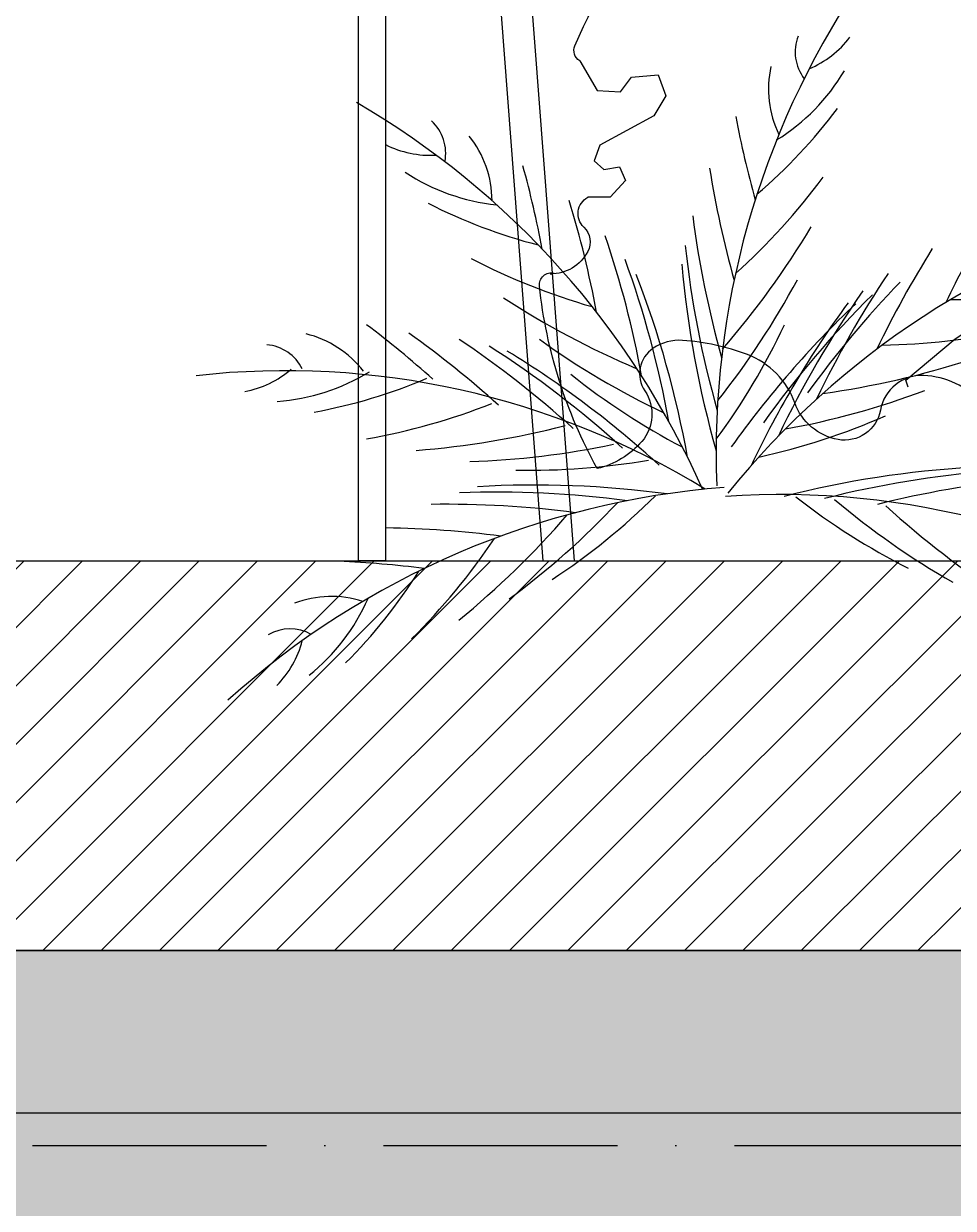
# Model space of a CAD drawing. Header units: millimetres. Extents: x -3567 to 83618, y -21481 to 19784.
# Drawn here: x 37803 to 38518, y -17451 to -16539 of the extents above; entities that cross this region are included whole.
import ezdxf
from ezdxf.xclip import XClip

# ---------------------------------------------------------------- set-up
doc = ezdxf.new("R2010")
doc.units = ezdxf.units.MM
doc.header["$LTSCALE"] = 150
doc.header["$XCLIPFRAME"] = 0
doc.linetypes.add('ACAD_ISO10W100', pattern=[18, 12, -3, 0, -3])
for name, color, linetype in [('ad-Elevation 10', 8, 'Continuous'), ('ad-Grid', 8, 'ACAD_ISO10W100'), ('ad-Landscape', 94, 'Continuous'), ('ad-Slab', 3, 'Continuous'), ('ad-Wall hatch', 8, 'Continuous')]:
    doc.layers.add(name, color=color, linetype=linetype)

# ---------------------------------------------------------------- blocks, each defined once
blk = doc.blocks.new('zw$38DE')
at = {"layer": 'ad-Grid', "ltscale": 0.1}
for points in [[(-27431.11, 0), (0, 0)], [(-27431.11, -450), (0, -450)]]:
    blk.add_lwpolyline(points, dxfattribs=at)
blk = doc.blocks.new('A$C7a93c697')
at = {"layer": 'ad-Elevation 10', "transparency": 33554559}
h = blk.add_hatch(dxfattribs=at)
h.set_pattern_fill('EARTH', color=256, scale=25, angle=45)
h.set_pattern_definition([(45, (-65966.8, 18746.05), (9e-14, 224.5064), [158.75, -158.75]), (45, (-66008.9, 18788.14), (9e-14, 224.5064), [158.75, -158.75]), (45, (-66050.99, 18830.24), (9e-14, 224.5064), [158.75, -158.75]), (135, (-66050.99, 18858.3), (-224.5064, 9e-14), [158.75, -158.75]), (135, (-66008.9, 18900.4), (-224.5064, 9e-14), [158.75, -158.75]), (135, (-65966.8, 18942.49), (-224.5064, 9e-14), [158.75, -158.75])])
edge = h.paths.add_edge_path()
edge.add_line((15440, -350), (15440, -125))
edge.add_line((15440, -125), (13620, -125))
edge.add_line((13620, -125), (13620, -300))
edge.add_line((13620, -300), (13730, -300))
edge.add_line((13730, -300), (13730, -450))
edge.add_line((13730, -450), (13280, -450))
edge.add_line((13280, -450), (13280, -325))
edge.add_line((13280, -325), (10715, -325))
edge.add_line((10715, -325), (10715, -450))
edge.add_line((10715, -450), (10265, -450))
edge.add_line((10265, -450), (10265, -300))
edge.add_line((10265, -300), (10375, -300))
edge.add_line((10375, -300), (10375, -125))
edge.add_line((10375, -125), (9105, -125))
edge.add_line((9105, -125), (9105, -300))
edge.add_line((9105, -300), (9215, -300))
edge.add_line((9215, -300), (9215, -450))
edge.add_line((9215, -450), (8765, -450))
edge.add_line((8765, -450), (8765, -300))
edge.add_line((8765, -300), (8875, -300))
edge.add_line((8875, -300), (8875, -125))
edge.add_line((8875, -125), (8090, -125))
edge.add_line((8090, -125), (8090, -425))
edge.add_line((8090, -425), (5760, -425))
edge.add_line((5760, -425), (5760, -125))
edge.add_line((5760, -125), (4975, -125))
edge.add_line((4975, -125), (4975, -350))
edge.add_line((4975, -350), (5085, -350))
edge.add_line((5085, -350), (5085, -500))
edge.add_line((5085, -500), (4635, -500))
edge.add_line((4635, -500), (4635, -350))
edge.add_line((4635, -350), (4745, -350))
edge.add_line((4745, -350), (4745, -125))
edge.add_line((4745, -125), (3235, -125))
edge.add_line((3235, -125), (3235, -300))
edge.add_line((3235, -300), (3345, -300))
edge.add_line((3345, -300), (3345, -450))
edge.add_line((3345, -450), (2895, -450))
edge.add_line((2895, -450), (2895, -325))
edge.add_line((2895, -325), (236.25, -325))
edge.add_line((236.25, -325), (380, -900))
edge.add_line((380, -900), (455, -900))
edge.add_line((455, -900), (455, -1050))
edge.add_line((455, -1050), (-75, -1050))
edge.add_line((-75, -1050), (-75, -900))
edge.add_line((-75, -900), (0, -900))
edge.add_line((0, -900), (0, -750))
edge.add_line((0, -750), (-1070.51, -750))
edge.add_arc((-0.13, -503.22), 1098.46, 192.98309, 229.38332)
edge.add_arc((714.11, 501.18), 2328.53, 232.13247, 264.68238)
edge.add_line((498.31, -1817.33), (17766.49, -1817.33))
edge.add_arc((17823.63, 237.88), 2056, 268.40765, 296.77406)
edge.add_arc((18358.85, -772.08), 913.5, 295.33845, 332.06696)
edge.add_line((19165.93, -1200), (18670, -1200))
edge.add_line((18670, -1200), (18670, -1050))
edge.add_line((18670, -1050), (18370, -1050))
edge.add_line((18370, -1050), (18370, -900))
edge.add_line((18370, -900), (18070, -900))
edge.add_line((18070, -900), (18070, -750))
edge.add_line((18070, -750), (15670, -750))
edge.add_line((15670, -750), (15670, -950))
edge.add_line((15670, -950), (15745, -950))
edge.add_line((15745, -950), (15745, -1100))
edge.add_line((15745, -1100), (15215, -1100))
edge.add_line((15215, -1100), (15215, -950))
edge.add_line((15215, -950), (15290, -950))
edge.add_line((15290, -950), (15440, -350))
at = {"layer": 'ad-Wall hatch', "transparency": 33554687}
h = blk.add_hatch(dxfattribs=at)
h.set_pattern_fill('ANSI31', color=256, scale=10)
h.set_pattern_definition([(45, (-28514.51, 18746.046), (-22.45064, 22.45064), [])])
h.paths.add_polyline_path([(5885, 0), (7965, 0), (7965, -300), (5885, -300)])
h = blk.add_hatch(dxfattribs=at)
h.set_pattern_fill('AR-CONC', color=256, scale=0.5)
h.set_pattern_definition([(50, (-28519.51, 18446.046), (91.09233, -7.96954), [9.525, -104.775]), (355, (-28519.51, 18446.05), (-17.62171, 95.52842), [7.62, -83.8203]), (100.45144, (-28511.92, 18445.38), (73.47062, 87.55888), [8.095, -89.04512]), (46.1842, (-28519.51, 18471.45), (135.53952, -21.02116), [14.2875, -157.1625]), (96.63556, (-28508.22, 18469.7), (118.70207, 123.71306), [12.1425, -133.5678]), (351.18415, (-28519.51, 18471.45), (118.70207, 123.71306), [11.43, -125.72987]), (21, (-28506.81, 18465.096), (75.8072, -51.1326), [9.525, -104.775]), (326, (-28506.81, 18465.1), (30.90101, 92.09398), [7.62, -83.82]), (71.45144, (-28500.49, 18460.835), (106.70821, 40.96138), [8.095, -89.04497]), (37.5, (-28519.51, 18446.046), (1.544302, 42.27752), [0, -82.804, 0, -85.09, 0, -84.1375]), (7.5, (-28519.51, 18446.046), (33.40983, 50.090287), [0, -48.514, 0, -80.899, 0, -32.0675]), (327.5, (-28547.832, 18446.046), (67.795298, -2.864372), [0, -31.75, 0, -99.06, 0, -131.445]), (317.5, (-28560.53, 18446.046), (74.06459, 12.713246), [0, -41.275, 0, -65.786, 0, -93.345])])
h.paths.add_polyline_path([(5760, -300), (8090, -300), (8090, -425), (5760, -425)])
at = {"layer": 'ad-Elevation 10', "elevation": 0}
blk.add_lwpolyline([(5885, 0), (7965, 0), (7965, -300), (5885, -300)], close=True, dxfattribs=at)
at = {"layer": 'ad-Elevation 10'}
blk.add_lwpolyline([(13730, -450), (13280, -450), (13280, -325), (10715, -325), (10715, -450), (10265, -450), (10265, -300), (10375, -300), (10375, -125), (9105, -125), (9105, -300), (9215, -300), (9215, -450), (8765, -450), (8765, -300), (8875, -300), (8875, -125), (8090, -125), (8090, -425), (5760, -425)], dxfattribs=at)
at = {"layer": 'ad-Slab'}
blk.add_lwpolyline([(5760, -300), (8090, -300), (8090, -425), (5760, -425)], close=True, dxfattribs=at)
blk = doc.blocks.new('TR13')
at = {"layer": 'ad-Landscape'}
for centre, radius, start, end in [((2.2744, 0.393), 2.3082, 153.8471, 189.8045), ((-0.0387, 1.4064), 0.2752, 300.4086, 330.328), ((0.1751, 1.225), 0.1194, 165.7556, 225.016), ((-0.3164, 1.3948), 0.5581, 309.4156, 336.9891), ((0.2791, 1.1366), 0.2843, 174.8554, 213.511), ((-1.0751, 1.7792), 1.4514, 318.0291, 330.8083), ((2.5063, 1.8619), 2.7238, 198.1648, 203.115), ((-2.0087, -1.2161), 2.3082, 31.3349, 67.3424), ((2.0045, -1.2161), 2.3082, 112.6576, 148.6651), ((-0.9767, 0.7926), 0.1194, 356.1734, 55.4338), ((-0.9968, 0.6575), 0.2843, 7.6784, 46.334), ((2.4766, 1.6384), 2.7238, 196.5437, 203.1872), ((-1.3752, 1.7365), 1.774, 319.5294, 331.0874), ((-0.9353, 1.0698), 0.2752, 250.8614, 280.7808), ((-3.1505, -0.2634), 2.7238, 18.0744, 23.0247), ((3.1463, -0.2634), 2.7238, 156.9753, 161.9256), ((-0.7187, 1.244), 0.5581, 244.2003, 271.7738), ((-2.9809, -0.412), 2.7238, 18.0023, 24.6457), ((2.4686, 1.4281), 2.7238, 194.9247, 203.2841), ((-2.0307, 1.689), 2.3907, 326.652, 336.6071), ((2.9767, -0.412), 2.7238, 155.3543, 161.9977), ((-0.4009, 2.0329), 1.4514, 250.3811, 263.1603), ((0.3967, 2.0329), 1.4514, 276.8397, 289.6189), ((-2.8365, -0.565), 2.7238, 17.9053, 26.2647), ((2.4741, 1.2861), 2.7238, 193.659, 203.3783), ((2.6161, -0.9976), 2.7238, 143.5319, 151.8914), ((2.8323, -0.565), 2.7238, 153.7353, 162.0947), ((2.4839, 1.1804), 2.7238, 192.4951, 203.4746), ((-1.909, 1.3624), 2.194, 329.0112, 339.4033), ((-2.7471, -0.6755), 2.7238, 17.8111, 27.5304), ((2.5086, -1.0905), 2.7238, 142.2662, 151.9855), ((2.7429, -0.6755), 2.7238, 152.4696, 162.1889), ((-0.1469, 2.1984), 1.774, 250.102, 261.66), ((-2.6848, -0.7616), 2.7238, 17.7148, 28.6944), ((2.4321, -1.1642), 2.7238, 141.1023, 152.0818), ((2.6806, -0.7616), 2.7238, 151.3056, 162.2852), ((0.1427, 2.1984), 1.774, 278.34, 289.898), ((-1.6475, 1.0248), 1.8602, 331.1427, 342.4295), ((0.3776, 2.5943), 2.3907, 244.5823, 254.5374), ((-0.3818, 2.5943), 2.3907, 285.4626, 295.4177), ((0.5011, 2.2684), 2.194, 241.7861, 252.1783), ((-0.5053, 2.2684), 2.194, 287.8217, 298.2139), ((-2.3537, -2.0577), 2.7238, 55.5314, 60.4817), ((-2.1681, -2.1028), 2.7238, 55.4593, 62.1027), ((-1.9603, -2.1364), 2.7238, 55.3623, 63.7217), ((-1.8222, -2.1698), 2.7238, 55.2681, 64.9875), ((-1.204, -0.017), 0.2843, 45.1354, 83.791), ((-1.7204, -2.2002), 2.7238, 55.1719, 66.1514), ((0.5267, 1.8421), 1.8602, 238.7599, 250.0467), ((-0.5309, 1.8421), 1.8602, 289.9533, 301.2401), ((-1.2703, 0.1025), 0.1194, 33.6304, 92.8909), ((-0.9263, -2.0224), 2.1995, 65.9785, 103.9755), ((-1.406, 0.3477), 0.2752, 288.3185, 318.2379), ((-1.34, 0.6178), 0.5581, 281.6573, 309.2309), ((-1.5675, 1.4373), 1.4514, 287.8381, 300.6174), ((-1.5059, 1.6929), 1.774, 287.559, 299.1171), ((1.2007, -2.5326), 2.7238, 100.8618, 111.8414), ((1.3067, -2.5258), 2.7238, 102.0258, 111.7451), ((-1.3303, 2.3262), 2.3907, 282.0393, 291.9945), ((1.4488, -2.5243), 2.7238, 103.2915, 111.6509), ((-1.0341, 2.1426), 2.194, 279.2432, 289.6353), ((-0.7546, 1.8198), 1.8602, 276.2169, 287.5038), ((0.4668, -2.1809), 2.1995, 63.0377, 101.5351), ((1.5078, 1.8534), 2.194, 237.3779, 247.7701), ((1.8378, 1.9657), 2.3907, 235.0188, 244.9739), ((0.5015, -2.2593), 2.3082, 102.0179, 139.5122), ((1.1629, 1.6016), 1.8602, 239.5095, 250.7963), ((-0.1382, -2.7638), 2.7238, 89.8847, 100.8642), ((-1.6335, 1.0907), 1.8602, 310.9297, 322.2166), ((-0.2392, -2.7967), 2.7238, 89.9809, 99.7003), ((-2.0471, 1.1969), 2.194, 313.956, 324.3481), ((-0.3717, -2.848), 2.7238, 90.0751, 98.4345), ((-2.3952, 1.1791), 2.3907, 316.7521, 326.7073), ((-0.5616, -2.9387), 2.7238, 90.1721, 96.8155), ((-2.1789, 0.5586), 1.774, 322.2718, 333.8299), ((-0.755, -3.0546), 2.7238, 90.2442, 95.1945), ((-2.0991, 0.2661), 1.4514, 322.5509, 335.3302), ((-0.9722, -0.7223), 0.2843, 79.8482, 118.5038), ((-1.4454, -0.278), 0.5581, 316.3701, 343.9437), ((-1.0947, -0.6619), 0.1194, 68.3432, 127.6037), ((-1.3459, -0.5376), 0.2752, 323.0313, 352.9507)]:
    blk.add_arc(centre, radius, start, end, dxfattribs=at)
blk = doc.blocks.new('TR22')
at = {"layer": 'ad-Landscape', "color": 0}
for p, q in [((0.9428, 0.2493), (0.9157, 0.2018)), ((1.0072, 0.2323), (0.9428, 0.2493)), ((1.1405, 0.2496), (1.0851, 0.1849)), ((1.0275, 0.1916), (1.0072, 0.2323)), ((0.9157, 0.2018), (0.936, 0.1476)), ((1.0851, 0.1849), (1.0275, 0.1916)), ((0.936, 0.1476), (1.0546, 0.0526)), ((1.0546, 0.0526), (1.0614, 0.012)), ((0.997, 0.0086), (0.9767, -0.0219)), ((1.0343, -0.005), (0.997, 0.0086)), ((1.0614, 0.012), (1.0343, -0.005)), ((0.9767, -0.0219), (1.0072, -0.0694)), ((1.0072, -0.0694), (1.0614, -0.0796)), ((1.119, -0.283), (1.1102, -0.2791))]:
    blk.add_line(p, q, dxfattribs=at)
blk.add_lwpolyline([(0.1976, -0.4025), (0.2064, -0.3867), (0.1042, -0.264), (0.0303, -0.1938), (-0.09, -0.1822), (-0.1616, -0.264), (-0.274, -0.2538), (-0.2638, -0.3151)], dxfattribs=at)
at = {"layer": 'ad-Landscape'}
blk.add_lwpolyline([(-0.0672, -0.5481, -0.199676), (0.0117, -0.4089, -0.201496), (0.165, -0.3676, -0.375294), (0.2553, -0.4709, 0.415016), (0.3456, -0.561, 0.267795), (0.467, -0.4905, -0.219193), (0.6037, -0.3934, -0.074367), (0.768, -0.3871, -0.166396), (0.8359, -0.4192, -0.413544), (0.8377, -0.5267, 0.337297), (0.823, -0.6513, 0.078842), (0.8647, -0.7017, 0.078758), (0.92, -0.7368)], format="xyb", dxfattribs=at)
at = {"layer": 'ad-Landscape', "color": 0}
for centre, radius, start, end in [((-0.0115, 0.0196), 1.2, 12.739, 32.6594), ((1.1297, 0.2776), 0.03, 291.0497, 12.739), ((1.0321, -0.1156), 0.0464, 303.8444, 50.9538), ((1.0864, -0.1966), 0.0511, 123.8444, 197.2984), ((1.1364, -0.181), 0.1034, 197.2984, 260.2938), ((1.1114, -0.309), 0.03, 343.6844, 92.1624), ((-0.0115, 0.0196), 1.2, 320.9221, 343.6844)]:
    blk.add_arc(centre, radius, start, end, dxfattribs=at)
blk = doc.blocks.new('A$C976671c5')
at = {"layer": 'ad-Landscape', "xscale": -310.8711098872064, "yscale": 310.8711098862103, "zscale": 310.8711098861152, "rotation": 349.8482103826396}
blk.add_blockref('TR22', (-569.78, 315.77), dxfattribs=at)
at = {"layer": 'ad-Landscape', "color": 3, "xscale": 280.204482088079, "yscale": 280.204482088079, "zscale": 280.204482088079, "rotation": 352.4468819518883}
blk.add_blockref('TR13', (-799.58, 127.41), dxfattribs=at)
blk = doc.blocks.new('A$C8104ddd6')
blk.add_lwpolyline([(1284.71, 1587.68), (1305.44, 1587.68), (1305.44, 0), (1284.71, 0)], close=True)
blk.add_lwpolyline([(1305.44, 1587.68), (1426.63, 0), (1450.97, 0), (1329.79, 1587.68)])
blk = doc.blocks.new('A$C30163561')
at = {"layer": 'ad-Elevation 10'}
blk.add_blockref('A$C8104ddd6', (-8645, 0), dxfattribs=at)
at = {"layer": 'ad-Landscape'}
blk.add_blockref('A$C976671c5', (-6284.86, -69.56), dxfattribs=at)

msp = doc.modelspace()

# ---------------------------------------------------------------- block references
ref = msp.add_blockref('zw$38DE', (54565.13, -16952.2))
XClip(ref).set_block_clipping_path([(-25399.0034354958, -2140.6281090206), (349.01197073, 5188.3683916222)])

# ---------------------------------------------------------------- next in the draw order: block references
msp.add_blockref('A$C30163561', (45420.42, -16952.2))

# ---------------------------------------------------------------- next in the draw order: block references
msp.add_blockref('A$C7a93c697', (31800.42, -16952.2))

doc.saveas('drawing.dxf')
